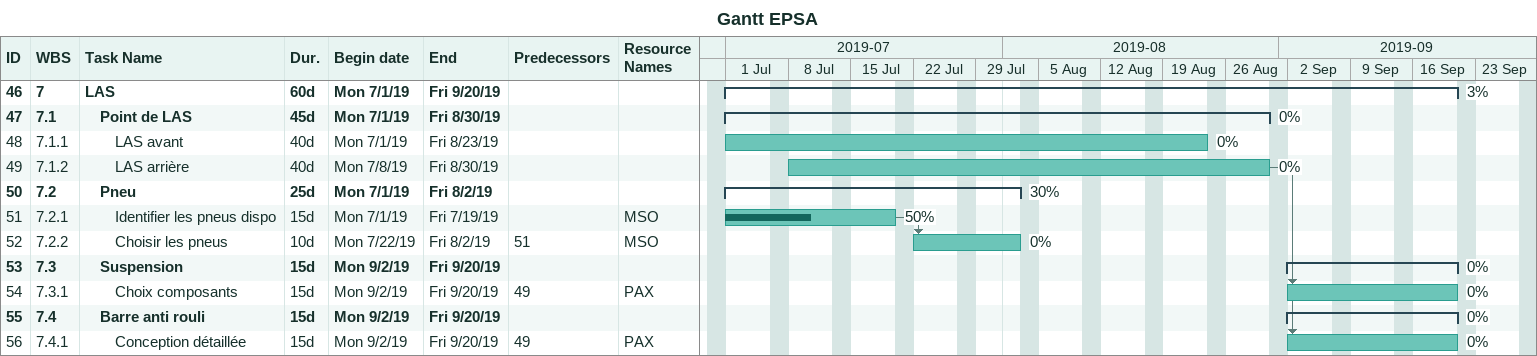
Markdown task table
Gantt EPSA

| ID | WBS | Task | Duration | Start | Finish | Predecessors | Resources | % complete |
|---|---|---|---|---|---|---|---|---|
| 46 | 7 | **LAS** | 60d | 2019-07-01 | 2019-09-20 |  |  | 3 |
| 47 | 7.1 | **Point de LAS** | 45d | 2019-07-01 | 2019-08-30 |  |  | 0 |
| 48 | 7.1.1 | LAS avant | 40d | 2019-07-01 | 2019-08-23 |  |  | 0 |
| 49 | 7.1.2 | LAS arrière | 40d | 2019-07-08 | 2019-08-30 |  |  | 0 |
| 50 | 7.2 | **Pneu** | 25d | 2019-07-01 | 2019-08-02 |  |  | 30 |
| 51 | 7.2.1 | Identifier les pneus dispo | 15d | 2019-07-01 | 2019-07-19 |  | MSO | 50 |
| 52 | 7.2.2 | Choisir les pneus | 10d | 2019-07-22 | 2019-08-02 | 51 | MSO | 0 |
| 53 | 7.3 | **Suspension** | 15d | 2019-09-02 | 2019-09-20 |  |  | 0 |
| 54 | 7.3.1 | Choix composants | 15d | 2019-09-02 | 2019-09-20 | 49 | PAX | 0 |
| 55 | 7.4 | **Barre anti rouli** | 15d | 2019-09-02 | 2019-09-20 |  |  | 0 |
| 56 | 7.4.1 | Conception détaillée | 15d | 2019-09-02 | 2019-09-20 | 49 | PAX | 0 |
